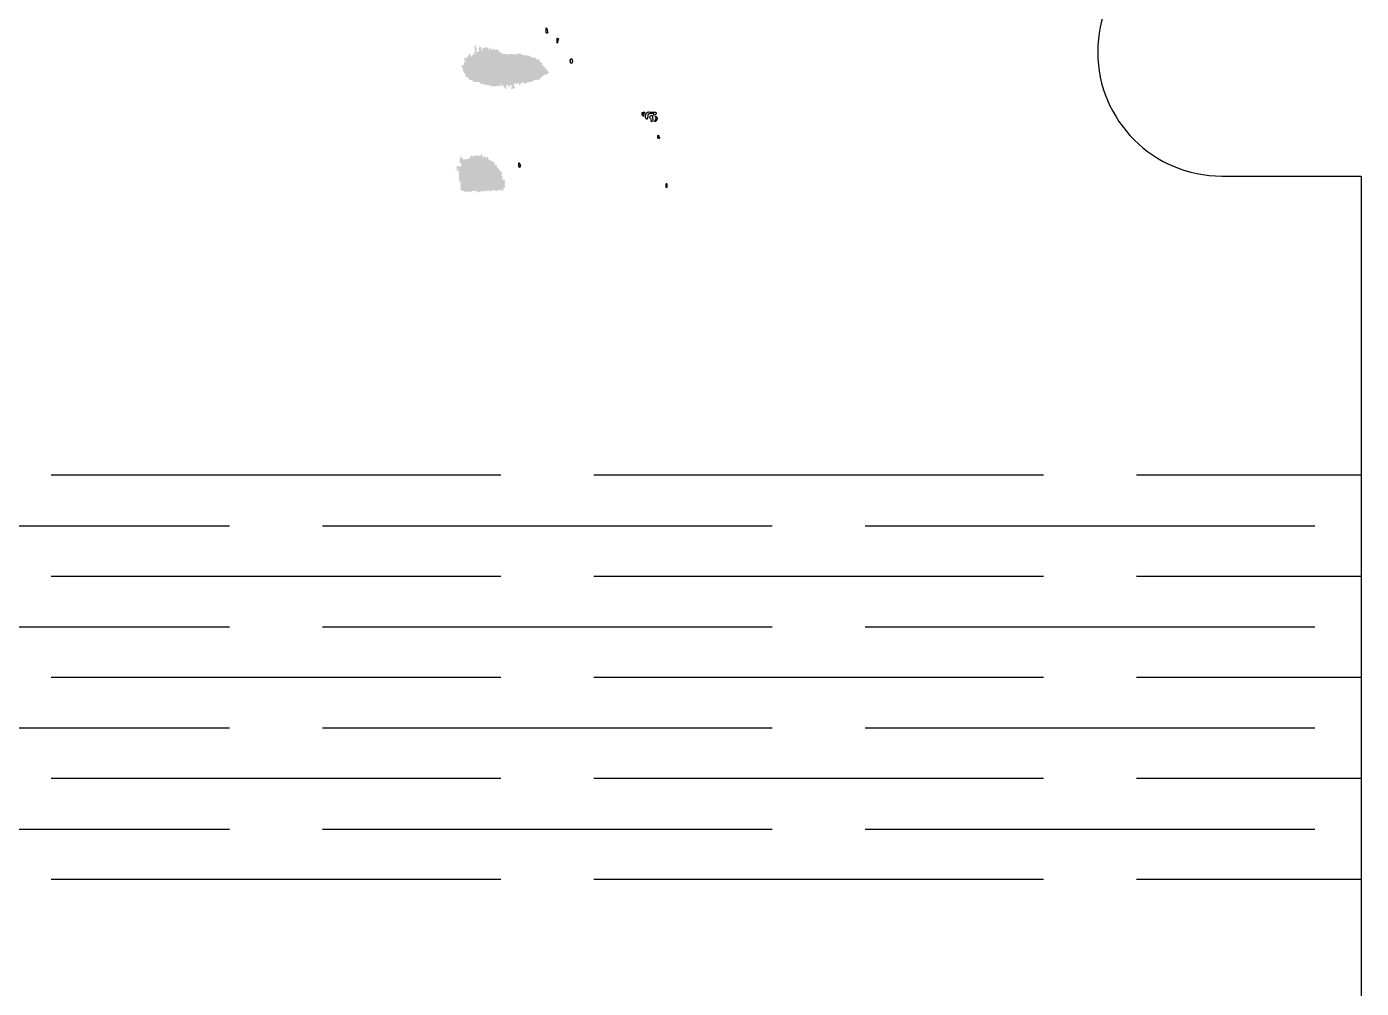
# Model space of a CAD drawing. Header units: millimetres. Extents: x 0 to 607, y 0 to 248.
# Drawn here: x 254.46 to 297.5, y 185.64 to 216.65 of the extents above; entities that cross this region are included whole.
import ezdxf

# ---------------------------------------------------------------- set-up
doc = ezdxf.new("R2010")
doc.units = ezdxf.units.MM
for name, color, linetype in [('M - TALL', 1, 'Continuous'), ('M - TALL EXTERIOR', 3, 'Continuous'), ('M-GRABAT', 5, 'Continuous')]:
    doc.layers.add(name, color=color, linetype=linetype)

msp = doc.modelspace()

# ---------------------------------------------------------------- hatches: boundary and pattern name
at = {"layer": 'M-GRABAT'}
h = msp.add_hatch(color=256, dxfattribs=at)
h.dxf.hatch_style = 1
h.paths.add_polyline_path([(269.425, 215.93), (269.42, 215.952), (269.418, 215.959), (269.41, 215.972), (269.397, 215.978), (269.387, 215.979), (269.386, 215.979), (269.384, 215.975), (269.382, 215.968), (269.381, 215.951), (269.38, 215.934), (269.378, 215.906), (269.366, 215.901), (269.357, 215.908), (269.354, 215.931), (269.35, 215.948), (269.345, 215.96), (269.334, 215.974), (269.32, 215.985), (269.287, 215.991), (269.249, 215.988), (269.214, 215.974), (269.181, 215.952), (269.168, 215.942), (269.154, 215.927), (269.141, 215.907), (269.138, 215.903), (269.136, 215.898), (269.136, 215.889), (269.138, 215.885), (269.142, 215.88), (269.15, 215.873), (269.165, 215.858), (269.155, 215.849), (269.141, 215.842), (269.13, 215.861), (269.128, 215.871), (269.126, 215.888), (269.126, 215.906), (269.127, 215.951), (269.123, 215.97), (269.115, 215.989), (269.107, 215.997), (269.096, 216.005), (269.081, 216.011), (269.072, 216.013), (269.061, 216.015), (269.055, 215.978), (269.052, 215.958), (269.049, 215.922), (269.049, 215.896), (269.047, 215.866), (269.036, 215.844), (269.011, 215.843), (268.992, 215.846), (268.957, 215.849), (268.948, 215.865), (268.947, 215.882), (268.949, 215.896), (268.952, 215.907), (268.959, 215.902), (268.969, 215.895), (268.981, 215.888), (268.99, 215.884), (268.993, 215.884), (268.996, 215.884), (268.998, 215.887), (268.999, 215.891), (268.998, 215.896), (268.996, 215.903), (268.987, 215.919), (268.973, 215.94), (268.959, 215.963), (268.95, 215.982), (268.943, 216.009), (268.943, 216.023), (268.945, 216.038), (268.947, 216.059), (268.943, 216.07), (268.935, 216.077), (268.929, 216.079), (268.923, 216.079), (268.917, 216.066), (268.909, 216.037), (268.905, 216.023), (268.901, 216.001), (268.902, 215.969), (268.907, 215.951), (268.916, 215.918), (268.916, 215.905), (268.916, 215.887), (268.912, 215.864), (268.909, 215.85), (268.894, 215.807), (268.908, 215.807), (268.927, 215.802), (268.941, 215.792), (268.951, 215.776), (268.952, 215.756), (268.952, 215.743), (268.943, 215.757), (268.938, 215.764), (268.925, 215.779), (268.912, 215.789), (268.901, 215.794), (268.882, 215.792), (268.872, 215.784), (268.866, 215.776), (268.849, 215.749), (268.833, 215.721), (268.812, 215.693), (268.8, 215.682), (268.785, 215.671), (268.787, 215.683), (268.789, 215.697), (268.788, 215.709), (268.785, 215.722), (268.779, 215.736), (268.775, 215.745), (268.768, 215.754), (268.757, 215.766), (268.737, 215.78), (268.728, 215.781), (268.722, 215.781), (268.716, 215.776), (268.711, 215.769), (268.708, 215.756), (268.705, 215.744), (268.727, 215.73), (268.725, 215.718), (268.707, 215.705), (268.694, 215.695), (268.681, 215.678), (268.676, 215.671), (268.691, 215.67), (268.702, 215.662), (268.706, 215.651), (268.706, 215.633), (268.697, 215.651), (268.693, 215.655), (268.686, 215.661), (268.673, 215.667), (268.658, 215.667), (268.647, 215.664), (268.628, 215.659), (268.615, 215.653), (268.6, 215.644), (268.592, 215.637), (268.579, 215.623), (268.572, 215.606), (268.568, 215.594), (268.567, 215.579), (268.568, 215.572), (268.571, 215.563), (268.576, 215.556), (268.581, 215.549), (268.593, 215.539), (268.597, 215.535), (268.597, 215.545), (268.599, 215.562), (268.601, 215.576), (268.606, 215.599), (268.613, 215.599), (268.621, 215.587), (268.625, 215.572), (268.623, 215.562), (268.616, 215.542), (268.609, 215.535), (268.599, 215.525), (268.583, 215.515), (268.574, 215.506), (268.567, 215.499), (268.565, 215.492), (268.564, 215.487), (268.567, 215.476), (268.571, 215.448), (268.568, 215.435), (268.551, 215.421), (268.52, 215.415), (268.501, 215.408), (268.492, 215.398), (268.489, 215.392), (268.487, 215.383), (268.487, 215.374), (268.487, 215.362), (268.501, 215.35), (268.512, 215.337), (268.518, 215.323), (268.524, 215.294), (268.532, 215.253), (268.539, 215.227), (268.566, 215.182), (268.592, 215.137), (268.6, 215.126), (268.615, 215.086), (268.62, 215.055), (268.625, 215.028), (268.641, 215.031), (268.661, 215.034), (268.681, 215.032), (268.693, 215.024), (268.702, 215.009), (268.715, 214.977), (268.733, 214.956), (268.74, 214.949), (268.753, 214.941), (268.783, 214.938), (268.814, 214.932), (268.836, 214.925), (268.854, 214.914), (268.855, 214.909), (268.858, 214.9), (268.865, 214.891), (268.872, 214.889), (268.886, 214.884), (268.9, 214.88), (268.917, 214.875), (268.93, 214.872), (268.948, 214.87), (268.957, 214.869), (268.96, 214.869), (268.971, 214.869), (268.985, 214.869), (268.998, 214.868), (269.025, 214.868), (269.06, 214.863), (269.083, 214.855), (269.083, 214.845), (269.083, 214.819), (269.104, 214.809), (269.119, 214.811), (269.137, 214.814), (269.16, 214.82), (269.171, 214.822), (269.192, 214.819), (269.191, 214.802), (269.192, 214.783), (269.209, 214.784), (269.229, 214.786), (269.252, 214.79), (269.281, 214.782), (269.3, 214.78), (269.322, 214.768), (269.342, 214.759), (269.349, 214.757), (269.359, 214.755), (269.365, 214.757), (269.37, 214.76), (269.374, 214.767), (269.378, 214.777), (269.387, 214.785), (269.409, 214.784), (269.409, 214.769), (269.409, 214.756), (269.422, 214.742), (269.436, 214.735), (269.451, 214.732), (269.472, 214.728), (269.509, 214.73), (269.517, 214.731), (269.562, 214.738), (269.584, 214.741), (269.604, 214.744), (269.646, 214.747), (269.666, 214.743), (269.678, 214.733), (269.685, 214.72), (269.688, 214.727), (269.691, 214.738), (269.692, 214.758), (269.696, 214.776), (269.714, 214.786), (269.714, 214.772), (269.715, 214.758), (269.716, 214.742), (269.718, 214.73), (269.721, 214.724), (269.724, 214.723), (269.73, 214.724), (269.735, 214.728), (269.741, 214.734), (269.755, 214.752), (269.782, 214.78), (269.794, 214.783), (269.797, 214.777), (269.804, 214.766), (269.815, 214.757), (269.822, 214.748), (269.853, 214.719), (269.866, 214.699), (269.881, 214.674), (269.886, 214.666), (269.901, 214.653), (269.916, 214.649), (269.932, 214.646), (269.931, 214.662), (269.93, 214.677), (269.93, 214.706), (269.932, 214.729), (269.937, 214.748), (269.945, 214.763), (269.955, 214.773), (269.971, 214.781), (269.983, 214.782), (270.001, 214.764), (270.005, 214.75), (270.004, 214.739), (270.001, 214.723), (269.994, 214.701), (269.994, 214.697), (269.997, 214.692), (270.004, 214.686), (270.012, 214.683), (270.016, 214.701), (270.021, 214.721), (270.032, 214.736), (270.043, 214.747), (270.059, 214.754), (270.075, 214.759), (270.089, 214.758), (270.105, 214.758), (270.121, 214.757), (270.119, 214.742), (270.116, 214.726), (270.109, 214.715), (270.103, 214.706), (270.099, 214.7), (270.091, 214.685), (270.091, 214.675), (270.091, 214.66), (270.091, 214.646), (270.104, 214.646), (270.117, 214.648), (270.127, 214.65), (270.137, 214.652), (270.144, 214.655), (270.15, 214.659), (270.153, 214.663), (270.161, 214.676), (270.168, 214.678), (270.182, 214.669), (270.189, 214.659), (270.197, 214.65), (270.2, 214.647), (270.203, 214.659), (270.205, 214.675), (270.206, 214.686), (270.205, 214.699), (270.2, 214.716), (270.195, 214.722), (270.18, 214.739), (270.175, 214.757), (270.174, 214.769), (270.174, 214.786), (270.176, 214.804), (270.179, 214.819), (270.198, 214.813), (270.207, 214.811), (270.222, 214.811), (270.247, 214.815), (270.255, 214.817), (270.276, 214.824), (270.308, 214.83), (270.325, 214.824), (270.335, 214.809), (270.335, 214.8), (270.338, 214.783), (270.345, 214.78), (270.355, 214.777), (270.37, 214.779), (270.377, 214.783), (270.383, 214.789), (270.393, 214.805), (270.402, 214.819), (270.416, 214.838), (270.429, 214.847), (270.447, 214.855), (270.468, 214.857), (270.487, 214.841), (270.505, 214.825), (270.534, 214.819), (270.544, 214.82), (270.554, 214.822), (270.562, 214.829), (270.574, 214.838), (270.584, 214.845), (270.596, 214.85), (270.614, 214.856), (270.636, 214.861), (270.657, 214.866), (270.685, 214.872), (270.698, 214.874), (270.721, 214.878), (270.732, 214.883), (270.752, 214.891), (270.762, 214.891), (270.773, 214.891), (270.781, 214.893), (270.79, 214.895), (270.792, 214.897), (270.796, 214.905), (270.797, 214.915), (270.803, 214.919), (270.817, 214.924), (270.841, 214.934), (270.86, 214.94), (270.882, 214.945), (270.901, 214.948), (270.915, 214.95), (270.939, 214.95), (270.947, 214.949), (270.956, 214.946), (270.961, 214.945), (270.968, 214.941), (270.977, 214.937), (270.981, 214.932), (270.983, 214.929), (270.987, 214.924), (270.99, 214.92), (270.991, 214.919), (270.996, 214.938), (271, 214.952), (271.006, 214.967), (271.014, 214.98), (271.028, 215.001), (271.038, 215.009), (271.046, 215.016), (271.053, 215.021), (271.062, 215.028), (271.08, 215.042), (271.092, 215.05), (271.097, 215.056), (271.107, 215.067), (271.117, 215.077), (271.129, 215.091), (271.146, 215.096), (271.16, 215.101), (271.181, 215.107), (271.193, 215.11), (271.208, 215.113), (271.231, 215.118), (271.242, 215.121), (271.254, 215.127), (271.263, 215.134), (271.273, 215.143), (271.279, 215.152), (271.287, 215.168), (271.29, 215.176), (271.292, 215.186), (271.296, 215.2), (271.289, 215.204), (271.273, 215.214), (271.264, 215.226), (271.261, 215.232), (271.247, 215.251), (271.236, 215.265), (271.223, 215.279), (271.214, 215.285), (271.206, 215.289), (271.198, 215.299), (271.192, 215.306), (271.189, 215.324), (271.187, 215.335), (271.177, 215.343), (271.166, 215.35), (271.143, 215.365), (271.116, 215.383), (271.097, 215.404), (271.09, 215.419), (271.089, 215.458), (271.089, 215.477), (271.078, 215.499), (271.068, 215.509), (271.055, 215.505), (271.044, 215.501), (271.032, 215.496), (271.021, 215.499), (271.016, 215.507), (271.009, 215.524), (271.008, 215.558), (271.004, 215.587), (270.997, 215.602), (270.987, 215.609), (270.969, 215.607), (270.957, 215.589), (270.943, 215.581), (270.929, 215.582), (270.917, 215.597), (270.899, 215.62), (270.882, 215.635), (270.857, 215.648), (270.831, 215.655), (270.814, 215.658), (270.802, 215.658), (270.79, 215.658), (270.774, 215.659), (270.756, 215.67), (270.752, 215.671), (270.737, 215.671), (270.723, 215.671), (270.708, 215.677), (270.705, 215.689), (270.701, 215.703), (270.694, 215.707), (270.69, 215.708), (270.646, 215.717), (270.607, 215.723), (270.581, 215.728), (270.487, 215.739), (270.469, 215.743), (270.435, 215.752), (270.418, 215.759), (270.398, 215.769), (270.392, 215.775), (270.377, 215.786), (270.373, 215.788), (270.362, 215.796), (270.357, 215.798), (270.352, 215.8), (270.349, 215.799), (270.346, 215.798), (270.339, 215.793), (270.332, 215.789), (270.318, 215.783), (270.29, 215.771), (270.256, 215.766), (270.248, 215.765), (270.241, 215.764), (270.239, 215.765), (270.216, 215.763), (270.191, 215.762), (270.164, 215.763), (270.145, 215.764), (270.113, 215.767), (270.091, 215.771), (270.08, 215.778), (270.07, 215.785), (270.059, 215.794), (270.055, 215.793), (270.053, 215.79), (270.048, 215.783), (270.042, 215.771), (270.023, 215.758), (270.007, 215.757), (269.993, 215.758), (269.947, 215.766), (269.884, 215.778), (269.844, 215.784), (269.827, 215.786), (269.814, 215.783), (269.794, 215.77), (269.794, 215.78), (269.792, 215.791), (269.789, 215.798), (269.785, 215.804), (269.782, 215.807), (269.774, 215.811), (269.761, 215.812), (269.742, 215.812), (269.728, 215.817), (269.718, 215.83), (269.714, 215.844), (269.724, 215.852), (269.735, 215.863), (269.726, 215.859), (269.718, 215.857), (269.712, 215.857), (269.701, 215.855), (269.686, 215.856), (269.68, 215.862), (269.678, 215.872), (269.68, 215.886), (269.684, 215.907), (269.67, 215.909), (269.645, 215.911), (269.633, 215.913), (269.589, 215.911), (269.545, 215.908), (269.526, 215.907), (269.509, 215.917), (269.504, 215.93), (269.502, 215.94), (269.496, 215.943), (269.491, 215.944), (269.482, 215.944), (269.474, 215.938), (269.466, 215.927), (269.454, 215.913), (269.44, 215.905), (269.435, 215.911)])
h = msp.add_hatch(color=256, dxfattribs=at)
h.dxf.hatch_style = 1
h.paths.add_polyline_path([(269.857, 211.751), (269.864, 211.742), (269.868, 211.73), (269.876, 211.71), (269.88, 211.691), (269.882, 211.672), (269.882, 211.642), (269.882, 211.622), (269.88, 211.596), (269.88, 211.58), (269.88, 211.556), (269.881, 211.539), (269.883, 211.518), (269.885, 211.503), (269.887, 211.497), (269.89, 211.482), (269.894, 211.467), (269.896, 211.46), (269.887, 211.461), (269.875, 211.464), (269.871, 211.464), (269.86, 211.463), (269.853, 211.461), (269.846, 211.456), (269.841, 211.449), (269.84, 211.437), (269.835, 211.409), (269.833, 211.386), (269.825, 211.371), (269.815, 211.36), (269.804, 211.369), (269.793, 211.376), (269.777, 211.383), (269.759, 211.387), (269.739, 211.389), (269.716, 211.389), (269.695, 211.386), (269.677, 211.384), (269.662, 211.375), (269.654, 211.369), (269.646, 211.364), (269.627, 211.36), (269.613, 211.361), (269.598, 211.364), (269.581, 211.373), (269.573, 211.379), (269.567, 211.384), (269.549, 211.388), (269.536, 211.39), (269.53, 211.39), (269.527, 211.39), (269.523, 211.386), (269.522, 211.381), (269.522, 211.378), (269.523, 211.372), (269.523, 211.365), (269.521, 211.362), (269.519, 211.36), (269.514, 211.358), (269.51, 211.358), (269.505, 211.361), (269.497, 211.369), (269.496, 211.373), (269.495, 211.378), (269.493, 211.383), (269.489, 211.387), (269.485, 211.386), (269.474, 211.381), (269.465, 211.376), (269.46, 211.373), (269.449, 211.367), (269.44, 211.361), (269.43, 211.355), (269.418, 211.349), (269.41, 211.348), (269.402, 211.347), (269.394, 211.348), (269.39, 211.35), (269.385, 211.357), (269.38, 211.361), (269.375, 211.365), (269.367, 211.37), (269.359, 211.373), (269.35, 211.374), (269.338, 211.373), (269.328, 211.37), (269.305, 211.362), (269.295, 211.359), (269.285, 211.356), (269.27, 211.361), (269.253, 211.365), (269.242, 211.36), (269.237, 211.352), (269.23, 211.342), (269.222, 211.334), (269.217, 211.33), (269.212, 211.328), (269.206, 211.332), (269.202, 211.34), (269.199, 211.344), (269.194, 211.349), (269.188, 211.353), (269.18, 211.355), (269.171, 211.358), (269.163, 211.36), (269.156, 211.36), (269.151, 211.359), (269.146, 211.358), (269.143, 211.356), (269.141, 211.353), (269.14, 211.35), (269.141, 211.337), (269.143, 211.328), (269.139, 211.327), (269.134, 211.324), (269.133, 211.322), (269.132, 211.322), (269.13, 211.323), (269.129, 211.324), (269.125, 211.327), (269.118, 211.336), (269.112, 211.342), (269.109, 211.348), (269.107, 211.351), (269.106, 211.357), (269.105, 211.36), (269.1, 211.356), (269.094, 211.349), (269.088, 211.343), (269.083, 211.338), (269.072, 211.33), (269.062, 211.324), (269.053, 211.318), (269.049, 211.314), (269.044, 211.31), (269.035, 211.307), (269.027, 211.306), (269.017, 211.308), (269.012, 211.311), (269.004, 211.316), (268.996, 211.324), (268.992, 211.333), (268.987, 211.34), (268.974, 211.353), (268.96, 211.362), (268.945, 211.36), (268.939, 211.351), (268.935, 211.346), (268.925, 211.341), (268.915, 211.344), (268.904, 211.357), (268.896, 211.368), (268.887, 211.373), (268.877, 211.37), (268.866, 211.36), (268.86, 211.354), (268.853, 211.344), (268.847, 211.338), (268.846, 211.336), (268.843, 211.334), (268.844, 211.338), (268.845, 211.343), (268.845, 211.347), (268.846, 211.35), (268.841, 211.356), (268.837, 211.36), (268.832, 211.358), (268.824, 211.353), (268.808, 211.34), (268.795, 211.329), (268.787, 211.323), (268.775, 211.317), (268.767, 211.318), (268.763, 211.319), (268.758, 211.323), (268.756, 211.325), (268.753, 211.329), (268.748, 211.338), (268.744, 211.344), (268.742, 211.347), (268.739, 211.348), (268.739, 211.342), (268.738, 211.334), (268.738, 211.328), (268.733, 211.326), (268.728, 211.324), (268.719, 211.329), (268.712, 211.335), (268.706, 211.342), (268.704, 211.351), (268.699, 211.36), (268.689, 211.352), (268.676, 211.34), (268.662, 211.327), (268.649, 211.324), (268.625, 211.329), (268.6, 211.335), (268.543, 211.354), (268.477, 211.378), (268.454, 211.389), (268.458, 211.504), (268.452, 211.632), (268.428, 211.665), (268.418, 211.691), (268.412, 211.709), (268.406, 211.752), (268.404, 211.761), (268.402, 211.808), (268.4, 211.862), (268.399, 211.915), (268.398, 211.936), (268.394, 211.963), (268.39, 211.992), (268.379, 212.024), (268.372, 212.04), (268.358, 212.028), (268.352, 212.024), (268.331, 212.012), (268.311, 212.006), (268.292, 212.004), (268.295, 212.008), (268.3, 212.014), (268.301, 212.017), (268.309, 212.027), (268.312, 212.03), (268.315, 212.033), (268.318, 212.035), (268.321, 212.037), (268.321, 212.038), (268.323, 212.039), (268.323, 212.04), (268.324, 212.04), (268.324, 212.04), (268.329, 212.044), (268.333, 212.047), (268.334, 212.048), (268.335, 212.049), (268.336, 212.049), (268.336, 212.05), (268.337, 212.05), (268.337, 212.05), (268.337, 212.05), (268.337, 212.05), (268.338, 212.051), (268.338, 212.051), (268.338, 212.051), (268.338, 212.051), (268.339, 212.052), (268.34, 212.052), (268.341, 212.053), (268.342, 212.054), (268.346, 212.057), (268.35, 212.059), (268.354, 212.062), (268.357, 212.065), (268.36, 212.066), (268.363, 212.069), (268.366, 212.071), (268.368, 212.073), (268.37, 212.074), (268.371, 212.075), (268.372, 212.076), (268.372, 212.076), (268.372, 212.077), (268.371, 212.078), (268.37, 212.08), (268.369, 212.084), (268.367, 212.089), (268.365, 212.092), (268.365, 212.095), (268.359, 212.098), (268.354, 212.099), (268.35, 212.095), (268.346, 212.091), (268.345, 212.085), (268.343, 212.076), (268.338, 212.077), (268.329, 212.081), (268.318, 212.085), (268.311, 212.091), (268.306, 212.096), (268.306, 212.102), (268.309, 212.108), (268.312, 212.111), (268.316, 212.115), (268.321, 212.118), (268.326, 212.121), (268.332, 212.125), (268.339, 212.13), (268.346, 212.135), (268.35, 212.139), (268.354, 212.142), (268.358, 212.146), (268.361, 212.148), (268.363, 212.152), (268.366, 212.157), (268.37, 212.162), (268.371, 212.167), (268.372, 212.174), (268.372, 212.175), (268.376, 212.176), (268.382, 212.177), (268.388, 212.178), (268.389, 212.178), (268.398, 212.178), (268.403, 212.176), (268.408, 212.173), (268.411, 212.171), (268.414, 212.166), (268.416, 212.162), (268.419, 212.157), (268.422, 212.153), (268.426, 212.148), (268.429, 212.145), (268.434, 212.144), (268.437, 212.143), (268.442, 212.142), (268.449, 212.14), (268.452, 212.139), (268.454, 212.14), (268.457, 212.142), (268.46, 212.143), (268.463, 212.144), (268.465, 212.145), (268.467, 212.148), (268.47, 212.15), (268.473, 212.154), (268.476, 212.16), (268.478, 212.166), (268.478, 212.183), (268.477, 212.193), (268.477, 212.205), (268.477, 212.211), (268.478, 212.219), (268.48, 212.232), (268.481, 212.239), (268.478, 212.254), (268.473, 212.264), (268.468, 212.268), (268.463, 212.266), (268.459, 212.261), (268.455, 212.255), (268.453, 212.246), (268.452, 212.239), (268.444, 212.241), (268.435, 212.243), (268.428, 212.249), (268.423, 212.256), (268.421, 212.268), (268.42, 212.278), (268.423, 212.306), (268.426, 212.322), (268.428, 212.34), (268.431, 212.368), (268.429, 212.391), (268.423, 212.411), (268.429, 212.41), (268.439, 212.408), (268.446, 212.409), (268.452, 212.41), (268.461, 212.415), (268.467, 212.425), (268.469, 212.435), (268.467, 212.442), (268.461, 212.446), (268.452, 212.447), (268.456, 212.463), (268.457, 212.472), (268.466, 212.481), (268.478, 212.477), (268.485, 212.466), (268.492, 212.456), (268.508, 212.428), (268.518, 212.409), (268.527, 212.391), (268.532, 212.374), (268.563, 212.374), (268.588, 212.374), (268.611, 212.374), (268.626, 212.375), (268.665, 212.382), (268.688, 212.388), (268.721, 212.401), (268.742, 212.42), (268.762, 212.445), (268.774, 212.468), (268.779, 212.484), (268.786, 212.488), (268.792, 212.491), (268.803, 212.493), (268.809, 212.493), (268.826, 212.491), (268.833, 212.489), (268.851, 212.484), (268.867, 212.479), (268.875, 212.477), (268.879, 212.476), (268.889, 212.475), (268.894, 212.475), (268.902, 212.476), (268.907, 212.477), (268.917, 212.484), (268.923, 212.494), (268.926, 212.5), (268.933, 212.506), (268.939, 212.511), (268.949, 212.517), (268.956, 212.519), (268.96, 212.519), (268.966, 212.518), (268.971, 212.515), (268.975, 212.511), (268.974, 212.501), (268.975, 212.49), (268.975, 212.484), (268.98, 212.485), (268.987, 212.487), (268.993, 212.492), (268.996, 212.497), (269, 212.507), (268.996, 212.51), (269.01, 212.508), (269.014, 212.507), (269.034, 212.497), (269.044, 212.491), (269.053, 212.486), (269.068, 212.479), (269.083, 212.48), (269.094, 212.488), (269.103, 212.51), (269.105, 212.547), (269.114, 212.543), (269.131, 212.535), (269.141, 212.524), (269.149, 212.513), (269.156, 212.497), (269.16, 212.484), (269.162, 212.46), (269.163, 212.447), (269.171, 212.441), (269.18, 212.441), (269.19, 212.446), (269.199, 212.457), (269.207, 212.468), (269.212, 212.478), (269.214, 212.484), (269.219, 212.483), (269.224, 212.481), (269.23, 212.478), (269.234, 212.475), (269.239, 212.47), (269.243, 212.464), (269.247, 212.455), (269.251, 212.447), (269.254, 212.439), (269.257, 212.432), (269.26, 212.426), (269.263, 212.42), (269.265, 212.417), (269.268, 212.414), (269.272, 212.411), (269.277, 212.414), (269.282, 212.419), (269.288, 212.428), (269.297, 212.442), (269.301, 212.449), (269.304, 212.456), (269.306, 212.463), (269.307, 212.469), (269.307, 212.476), (269.306, 212.478), (269.303, 212.481), (269.301, 212.483), (269.305, 212.48), (269.308, 212.477), (269.311, 212.474), (269.317, 212.468), (269.325, 212.462), (269.329, 212.451), (269.334, 212.439), (269.338, 212.429), (269.34, 212.418), (269.343, 212.409), (269.35, 212.395), (269.357, 212.382), (269.366, 212.368), (269.373, 212.357), (269.382, 212.348), (269.387, 212.347), (269.395, 212.346), (269.403, 212.346), (269.41, 212.345), (269.411, 212.345), (269.42, 212.343), (269.421, 212.342), (269.427, 212.339), (269.428, 212.339), (269.436, 212.332), (269.443, 212.327), (269.453, 212.318), (269.461, 212.311), (269.467, 212.309), (269.475, 212.305), (269.479, 212.304), (269.484, 212.303), (269.493, 212.301), (269.502, 212.299), (269.505, 212.298), (269.513, 212.296), (269.52, 212.293), (269.53, 212.29), (269.548, 212.275), (269.55, 212.27), (269.551, 212.263), (269.549, 212.249), (269.546, 212.236), (269.545, 212.224), (269.548, 212.212), (269.551, 212.208), (269.557, 212.2), (269.569, 212.191), (269.579, 212.187), (269.586, 212.186), (269.605, 212.185), (269.617, 212.182), (269.623, 212.18), (269.633, 212.165), (269.635, 212.151), (269.634, 212.139), (269.631, 212.122), (269.627, 212.103), (269.635, 212.105), (269.646, 212.108), (269.654, 212.108), (269.66, 212.107), (269.665, 212.103), (269.669, 212.097), (269.672, 212.08), (269.673, 212.065), (269.675, 212.057), (269.681, 212.05), (269.689, 212.043), (269.693, 212.041), (269.706, 212.039), (269.71, 212.037), (269.743, 212.002), (269.759, 211.977), (269.782, 211.948), (269.788, 211.941), (269.788, 211.926), (269.785, 211.916), (269.777, 211.904), (269.771, 211.894), (269.767, 211.886), (269.765, 211.874), (269.765, 211.867), (269.767, 211.86), (269.769, 211.854), (269.774, 211.851), (269.779, 211.849), (269.782, 211.849), (269.791, 211.849), (269.801, 211.849), (269.806, 211.849), (269.812, 211.848), (269.814, 211.847), (269.816, 211.843), (269.816, 211.837), (269.814, 211.833), (269.809, 211.826), (269.798, 211.815), (269.793, 211.81), (269.789, 211.806), (269.787, 211.804), (269.789, 211.801), (269.795, 211.787), (269.8, 211.777), (269.803, 211.769), (269.805, 211.763), (269.809, 211.752), (269.81, 211.748), (269.813, 211.731), (269.814, 211.722), (269.816, 211.707), (269.816, 211.695), (269.824, 211.693), (269.83, 211.698), (269.836, 211.707), (269.842, 211.722), (269.846, 211.74), (269.848, 211.752), (269.845, 211.767)])

# ---------------------------------------------------------------- linework, layer by layer
at = {"layer": 'M - TALL'}
for p, q in [((269.75, 202.188), (255.25, 202.188)), ((287.25, 202.188), (272.75, 202.188)), ((297.5, 202.188), (290.25, 202.188)), ((246.5, 200.558), (261, 200.558)), ((264, 200.558), (278.5, 200.558)), ((281.5, 200.558), (296, 200.558)), ((269.75, 198.929), (255.25, 198.929)), ((287.25, 198.929), (272.75, 198.929)), ((297.5, 198.929), (290.25, 198.929)), ((246.5, 197.299), (261, 197.299)), ((264, 197.299), (278.5, 197.299)), ((281.5, 197.299), (296, 197.299)), ((269.75, 195.669), (255.25, 195.669)), ((287.25, 195.669), (272.75, 195.669)), ((297.5, 195.669), (290.25, 195.669)), ((246.5, 194.039), (261, 194.039)), ((264, 194.039), (278.5, 194.039)), ((281.5, 194.039), (296, 194.039)), ((269.75, 192.41), (255.25, 192.41)), ((287.25, 192.41), (272.75, 192.41)), ((297.5, 192.41), (290.25, 192.41)), ((246.5, 190.78), (261, 190.78)), ((264, 190.78), (278.5, 190.78)), ((281.5, 190.78), (296, 190.78)), ((269.75, 189.15), (255.25, 189.15)), ((287.25, 189.15), (272.75, 189.15)), ((297.5, 189.15), (290.25, 189.15))]:
    msp.add_line(p, q, dxfattribs=at)
at = {"layer": 'M - TALL EXTERIOR'}
for p, q in [((293, 211.838), (297.5, 211.838)), ((297.5, 211.838), (297.5, 0))]:
    msp.add_line(p, q, dxfattribs=at)
msp.add_arc((293, 215.838), 4, 90, 270, dxfattribs=at)
at = {"layer": 'M-GRABAT'}
for points in [[(271.267, 216.457), (271.259, 216.453), (271.249, 216.448), (271.24, 216.449), (271.233, 216.449), (271.228, 216.449), (271.223, 216.453), (271.219, 216.459), (271.216, 216.467), (271.212, 216.476), (271.209, 216.485), (271.21, 216.495), (271.211, 216.508), (271.21, 216.516), (271.212, 216.539), (271.215, 216.567), (271.214, 216.583), (271.214, 216.593), (271.209, 216.619), (271.217, 216.614), (271.226, 216.609), (271.234, 216.599), (271.238, 216.594), (271.247, 216.571), (271.25, 216.537), (271.256, 216.502)], [(271.572, 216.127), (271.57, 216.149), (271.573, 216.177), (271.573, 216.19), (271.568, 216.213), (271.568, 216.23), (271.568, 216.236), (271.569, 216.258), (271.564, 216.274), (271.56, 216.286), (271.568, 216.279), (271.581, 216.276), (271.588, 216.274), (271.596, 216.272), (271.602, 216.266), (271.609, 216.26), (271.604, 216.235), (271.601, 216.22), (271.59, 216.214), (271.588, 216.21), (271.585, 216.196), (271.584, 216.182), (271.585, 216.176), (271.581, 216.162), (271.579, 216.146), (271.579, 216.14), (271.578, 216.133)], [(272.064, 215.533), (272.044, 215.478), (272.014, 215.469), (271.997, 215.485), (271.995, 215.512), (271.996, 215.545), (271.991, 215.571), (272.001, 215.599), (272.004, 215.609), (272.023, 215.614), (272.044, 215.615), (272.044, 215.606), (272.056, 215.576), (272.063, 215.552), (272.067, 215.54)], [(274.359, 213.768), (274.349, 213.769), (274.342, 213.772), (274.335, 213.775), (274.325, 213.788), (274.319, 213.797), (274.312, 213.815), (274.309, 213.824), (274.308, 213.84), (274.308, 213.851), (274.308, 213.861), (274.309, 213.872), (274.311, 213.879), (274.314, 213.884), (274.317, 213.888), (274.319, 213.887), (274.323, 213.886), (274.325, 213.882), (274.327, 213.877), (274.329, 213.871), (274.332, 213.868), (274.337, 213.866), (274.341, 213.866), (274.346, 213.868), (274.352, 213.872), (274.355, 213.876), (274.358, 213.885), (274.359, 213.897), (274.359, 213.904), (274.365, 213.905), (274.371, 213.903), (274.379, 213.901), (274.382, 213.899), (274.383, 213.897), (274.384, 213.893), (274.384, 213.888), (274.381, 213.878), (274.375, 213.867), (274.371, 213.862), (274.36, 213.84), (274.353, 213.824), (274.352, 213.816), (274.35, 213.799), (274.35, 213.792), (274.354, 213.779)], [(274.468, 213.668), (274.459, 213.673), (274.443, 213.687), (274.435, 213.698), (274.425, 213.714), (274.422, 213.723), (274.419, 213.743), (274.417, 213.76), (274.418, 213.788), (274.421, 213.81), (274.426, 213.826), (274.434, 213.851), (274.444, 213.865), (274.456, 213.881), (274.47, 213.89), (274.482, 213.899), (274.503, 213.901), (274.524, 213.904), (274.59, 213.899), (274.652, 213.894), (274.742, 213.895), (274.758, 213.876), (274.757, 213.845), (274.744, 213.826), (274.715, 213.809), (274.686, 213.804), (274.689, 213.819), (274.682, 213.841), (274.667, 213.848), (274.624, 213.853), (274.595, 213.856), (274.574, 213.855), (274.553, 213.849), (274.533, 213.844), (274.506, 213.827), (274.493, 213.81), (274.49, 213.746), (274.479, 213.711), (274.476, 213.688)], [(274.603, 213.674), (274.582, 213.686), (274.571, 213.698), (274.561, 213.72), (274.56, 213.74), (274.569, 213.763), (274.577, 213.779), (274.598, 213.79), (274.607, 213.793), (274.622, 213.794), (274.64, 213.79), (274.645, 213.769), (274.648, 213.74), (274.646, 213.701), (274.65, 213.68), (274.653, 213.666), (274.651, 213.641), (274.652, 213.622), (274.642, 213.592), (274.615, 213.584), (274.605, 213.618), (274.607, 213.652)], [(274.719, 213.596), (274.723, 213.614), (274.73, 213.636), (274.738, 213.648), (274.749, 213.673), (274.755, 213.686), (274.763, 213.703), (274.761, 213.719), (274.753, 213.73), (274.741, 213.743), (274.736, 213.758), (274.735, 213.765), (274.744, 213.77), (274.752, 213.764), (274.761, 213.757), (274.766, 213.747), (274.767, 213.738), (274.771, 213.731), (274.785, 213.729), (274.792, 213.727), (274.795, 213.725), (274.793, 213.702), (274.789, 213.68), (274.788, 213.663), (274.782, 213.648), (274.776, 213.637), (274.769, 213.626), (274.762, 213.618), (274.75, 213.612), (274.741, 213.604), (274.733, 213.597), (274.725, 213.591)], [(274.873, 213.089), (274.869, 213.072), (274.865, 213.063), (274.861, 213.056), (274.855, 213.047), (274.849, 213.044), (274.84, 213.044), (274.832, 213.048), (274.826, 213.054), (274.822, 213.062), (274.818, 213.073), (274.816, 213.081), (274.816, 213.095), (274.816, 213.106), (274.817, 213.117), (274.818, 213.135), (274.818, 213.141), (274.82, 213.145), (274.821, 213.149), (274.824, 213.153), (274.825, 213.155), (274.829, 213.156), (274.831, 213.155), (274.834, 213.152), (274.835, 213.147), (274.839, 213.134), (274.841, 213.118), (274.848, 213.108), (274.852, 213.101), (274.854, 213.093), (274.857, 213.088), (274.862, 213.085), (274.866, 213.084), (274.87, 213.085)], [(270.353, 212.12), (270.336, 212.153), (270.328, 212.191), (270.333, 212.248), (270.342, 212.277), (270.356, 212.238), (270.375, 212.185), (270.375, 212.149), (270.372, 212.13), (270.367, 212.115), (270.353, 212.119)], [(275.108, 211.583), (275.082, 211.582), (275.071, 211.57), (275.068, 211.551), (275.068, 211.52), (275.077, 211.484), (275.094, 211.477), (275.117, 211.482), (275.12, 211.494), (275.12, 211.512), (275.118, 211.532), (275.118, 211.559), (275.118, 211.568), (275.113, 211.577)]]:
    msp.add_lwpolyline(points, close=True, dxfattribs=at)

doc.saveas('drawing.dxf')
